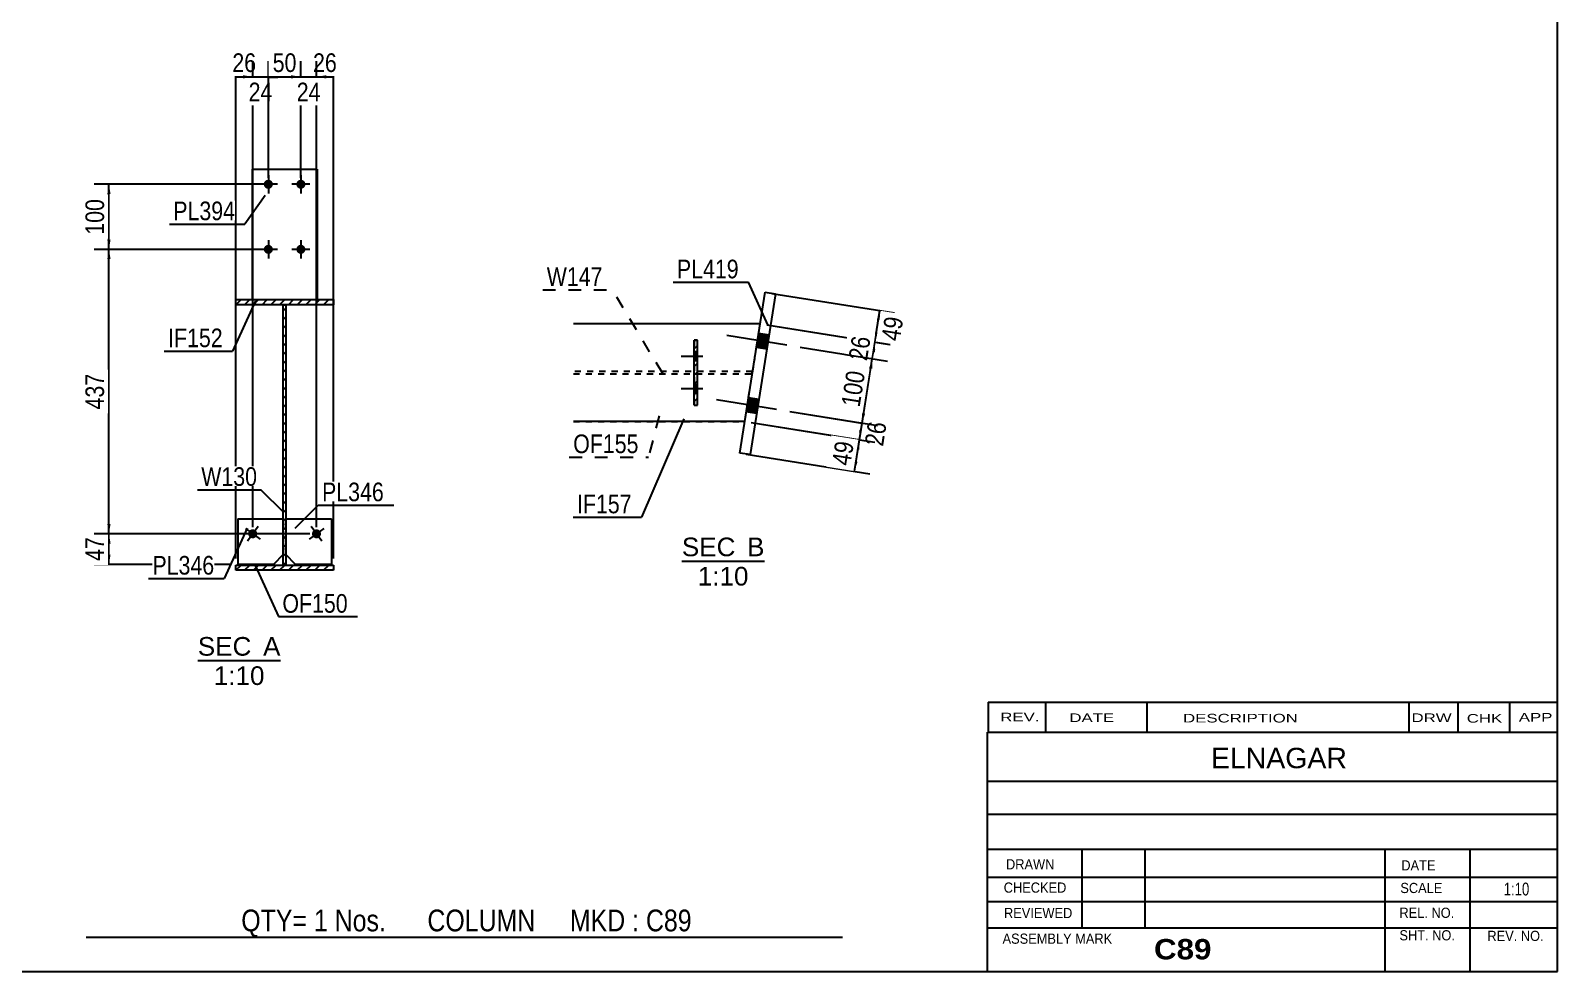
# Model space of a CAD drawing. Header units: millimetres. Extents: x -321 to 81, y -168 to 109.
# Drawn here: x -153.4 to 81.3, y -168 to -23.5 of the extents above; entities that cross this region are included whole.
import ezdxf

# ---------------------------------------------------------------- set-up
doc = ezdxf.new("R2010")
doc.units = ezdxf.units.MM
doc.linetypes.add('DXK_LINE_DOT1', pattern=[1.8814, 0.9407, -0.9407])
doc.linetypes.add('DXK_LINE_DOT2', pattern=[3.9198, 1.9599, -1.9599])
doc.styles.add('Arial', font='ARIAL.TTF', dxfattribs={"height": 0.2})
doc.styles.add('Arial Bold', font='ARIALBD.TTF', dxfattribs={"height": 0.2})
doc.styles.add('Arial Narrow', font='ARIALN.TTF', dxfattribs={"height": 0.2})

# ---------------------------------------------------------------- blocks, each defined once
blk = doc.blocks.new('Unknown-624482646-1210')
at = {"color": 5, "linetype": 'Continuous'}
for p, q in [((81.34, -168.04), (81.34, 108.96)), ((-318.66, -168.04), (81.34, -168.04))]:
    blk.add_line(p, q, dxfattribs=at)
blk = doc.blocks.new('Unknown-624482646-12 - 1856')
at = {"color": 1, "linetype": 'Continuous'}
blk.add_line((-127.64, -120.28), (-114.95, -120.28), dxfattribs=at)
at = {"color": 0, "linetype": 'Continuous'}
for points in [[(-119.41, -119.53), (-119.41, -116.53), (-127.64, -116.53), (-127.64, -119.53)], [(-114.95, -119.53), (-114.95, -116.53), (-117.61, -116.53), (-117.61, -119.53)], [(-117.4, -124.03), (-117.4, -121.03), (-125.18, -121.03), (-125.18, -124.03)]]:
    blk.add_wipeout(points, dxfattribs=at)
at = {"color": 136, "linetype": 'Continuous', "style": 'Arial'}
for s, height, p in [('SEC', 2.865, (-127.64, -119.53)), ('A', 2.87, (-117.61, -119.53)), ('1:10', 2.865, (-125.18, -124.03))]:
    blk.add_text(s, height=height, dxfattribs=at).set_placement(p)
blk = doc.blocks.new('Unknown-624482646-13 - 2058')
at = {"color": 1, "linetype": 'Continuous'}
blk.add_line((-53.24, -105), (-40.56, -105), dxfattribs=at)
at = {"color": 0, "linetype": 'Continuous'}
for points in [[(-45.02, -104.25), (-45.02, -101.25), (-53.24, -101.25), (-53.24, -104.25)], [(-40.56, -104.25), (-40.56, -101.25), (-43.22, -101.25), (-43.22, -104.25)], [(-43.01, -108.75), (-43.01, -105.75), (-50.79, -105.75), (-50.79, -108.75)]]:
    blk.add_wipeout(points, dxfattribs=at)
at = {"color": 136, "linetype": 'Continuous', "style": 'Arial'}
for s, height, p in [('SEC', 2.865, (-53.24, -104.25)), ('B', 2.87, (-43.22, -104.25)), ('1:10', 2.865, (-50.79, -108.75))]:
    blk.add_text(s, height=height, dxfattribs=at).set_placement(p)
blk = doc.blocks.new('Part-624482646-1907 - 1856')
at = {"color": 2, "linetype": 'Continuous'}
for p, q in [((-114.1, -98.5), (-107.1, -98.5)), ((-107.1, -98.5), (-107.1, -105.5)), ((-112.6, -105.5), (-114.1, -104)), ((-107.1, -105.5), (-112.6, -105.5))]:
    blk.add_line(p, q, dxfattribs=at)
at = {"color": 7, "linetype": 'DXK_LINE_DOT1'}
blk.add_line((-114.1, -104), (-114.1, -98.5), dxfattribs=at)
blk = doc.blocks.new('Bolt-624482646-1867 - 1856')
at = {"linetype": 'Continuous'}
blk.add_hatch(color=3, dxfattribs=at).paths.add_polyline_path([(-108.99, -101.37, -1), (-109.81, -100.24, -1)])
at = {"color": 3, "linetype": 'Continuous'}
for p, q in [((-108.27, -99.98), (-110.53, -101.63)), ((-108.58, -101.94), (-110.22, -99.67))]:
    blk.add_line(p, q, dxfattribs=at)
blk = doc.blocks.new('Part-624482646-1876 - 1856')
at = {"linetype": 'Continuous'}
h = blk.add_hatch(dxfattribs=at)
h.set_pattern_fill('', scale=0.3, style=0, pattern_type=0)
h.set_pattern_definition([(45, (-114.5013, -105.6044), (-0.67352, 0.67352), [])])
h.paths.add_polyline_path([(-114.5, -65.6), (-114.5, -105.6), (-114.1, -105.6), (-114.1, -65.6)])
at = {"color": 2, "linetype": 'Continuous'}
for p, q in [((-114.5, -105.6), (-114.5, -65.6)), ((-114.5, -65.6), (-114.1, -65.6)), ((-114.1, -65.6), (-114.1, -105.6)), ((-114.1, -105.6), (-114.5, -105.6))]:
    blk.add_line(p, q, dxfattribs=at)
blk = doc.blocks.new('Bolt-624482646-1868 - 1856')
at = {"linetype": 'Continuous'}
blk.add_hatch(color=3, dxfattribs=at).paths.add_polyline_path([(-118.79, -100.24, -1), (-119.61, -101.37, -1)])
at = {"color": 3, "linetype": 'Continuous'}
for p, q in [((-120.33, -99.98), (-118.07, -101.63)), ((-118.38, -99.67), (-120.02, -101.94))]:
    blk.add_line(p, q, dxfattribs=at)
blk = doc.blocks.new('Part-624482646-1933 - 1856')
at = {"linetype": 'Continuous'}
h = blk.add_hatch(dxfattribs=at)
h.set_pattern_fill('', scale=0.3, style=0, pattern_type=0)
h.set_pattern_definition([(45, (-121.8013, -106.4044), (-0.67352, 0.67352), [])])
h.paths.add_polyline_path([(-121.8, -105.6), (-121.8, -106.4), (-106.8, -106.4), (-106.8, -105.6)])
at = {"color": 2, "linetype": 'Continuous'}
for p, q in [((-121.8, -106.4), (-121.8, -105.6)), ((-121.8, -105.6), (-106.8, -105.6)), ((-106.8, -105.6), (-106.8, -106.4)), ((-106.8, -106.4), (-121.8, -106.4))]:
    blk.add_line(p, q, dxfattribs=at)
blk = doc.blocks.new('Bolt-624482646-1869 - 1856')
at = {"linetype": 'Continuous'}
for points in [[(-116.1, -47.1, -1), (-117.5, -47.1, -1)], [(-111.1, -47.1, -1), (-112.5, -47.1, -1)], [(-116.1, -57.1, -1), (-117.5, -57.1, -1)], [(-111.1, -57.1, -1), (-112.5, -57.1, -1)]]:
    blk.add_hatch(color=3, dxfattribs=at).paths.add_polyline_path(points)
at = {"color": 3, "linetype": 'Continuous'}
for p, q in [((-116.8, -45.7), (-116.8, -48.5)), ((-111.8, -45.7), (-111.8, -48.5)), ((-115.4, -47.1), (-118.2, -47.1)), ((-110.4, -47.1), (-113.2, -47.1)), ((-116.8, -55.7), (-116.8, -58.5)), ((-111.8, -55.7), (-111.8, -58.5)), ((-115.4, -57.1), (-118.2, -57.1)), ((-110.4, -57.1), (-113.2, -57.1))]:
    blk.add_line(p, q, dxfattribs=at)
blk = doc.blocks.new('Part-624482646-1912 - 1856')
at = {"color": 2, "linetype": 'Continuous'}
for p, q in [((-121.5, -98.5), (-114.5, -98.5)), ((-121.5, -98.5), (-121.5, -105.5)), ((-116, -105.5), (-121.5, -105.5)), ((-114.5, -104), (-116, -105.5))]:
    blk.add_line(p, q, dxfattribs=at)
at = {"color": 7, "linetype": 'DXK_LINE_DOT1'}
blk.add_line((-114.5, -98.5), (-114.5, -104), dxfattribs=at)
blk = doc.blocks.new('Part-624482646-1917 - 1856')
at = {"color": 2, "linetype": 'Continuous'}
for p, q in [((-119.3, -44.8), (-109.3, -44.8)), ((-119.3, -44.8), (-119.3, -64.8)), ((-109.3, -44.8), (-109.3, -64.8))]:
    blk.add_line(p, q, dxfattribs=at)
at = {"color": 7, "linetype": 'DXK_LINE_DOT1'}
blk.add_line((-119.3, -64.8), (-109.3, -64.8), dxfattribs=at)
blk = doc.blocks.new('Part-624482646-1925 - 1856')
at = {"linetype": 'Continuous'}
h = blk.add_hatch(dxfattribs=at)
h.set_pattern_fill('', scale=0.3, style=0, pattern_type=0)
h.set_pattern_definition([(45, (-121.8013, -65.6044), (-0.67352, 0.67352), [])])
h.paths.add_polyline_path([(-121.8, -64.8), (-121.8, -65.6), (-106.8, -65.6), (-106.8, -64.8)])
at = {"color": 2, "linetype": 'Continuous'}
for p, q in [((-121.8, -65.6), (-121.8, -64.8)), ((-121.8, -64.8), (-106.8, -64.8)), ((-106.8, -65.6), (-121.8, -65.6)), ((-106.8, -64.8), (-106.8, -65.6))]:
    blk.add_line(p, q, dxfattribs=at)
blk = doc.blocks.new('Part-624482646-2126 - 2058')
at = {"color": 7, "linetype": 'DXK_LINE_DOT1'}
for p, q in [((-41.19, -68.55), (-69.89, -68.55)), ((-69.89, -83.55), (-43.57, -83.55))]:
    blk.add_line(p, q, dxfattribs=at)
blk = doc.blocks.new('Bolt-624482646-2062 - 2058')
at = {"linetype": 'Continuous'}
for points in [[(-40.19, -72.45), (-39.84, -70.28), (-41.42, -70.02), (-41.77, -72.2)], [(-40.19, -72.45), (-39.84, -70.28), (-41.42, -70.02), (-41.77, -72.2)], [(-40.19, -72.45), (-39.84, -70.28), (-41.42, -70.02), (-41.77, -72.2)], [(-40.19, -72.45), (-39.84, -70.28), (-41.42, -70.02), (-41.77, -72.2)], [(-41.76, -82.32), (-41.41, -80.15), (-42.99, -79.9), (-43.34, -82.07)], [(-41.76, -82.32), (-41.41, -80.15), (-42.99, -79.9), (-43.34, -82.07)], [(-41.76, -82.32), (-41.41, -80.15), (-42.99, -79.9), (-43.34, -82.07)], [(-41.76, -82.32), (-41.41, -80.15), (-42.99, -79.9), (-43.34, -82.07)]]:
    blk.add_hatch(color=3, dxfattribs=at).paths.add_polyline_path(points)
at = {"color": 3, "linetype": 'Continuous'}
for p, q in [((-37.11, -71.82), (-46.33, -70.36)), ((-37.11, -71.82), (-46.33, -70.36)), ((-37.11, -71.82), (-46.33, -70.36)), ((-37.11, -71.82), (-46.33, -70.36)), ((-39.84, -70.28), (-41.42, -70.02)), ((-39.84, -70.28), (-41.42, -70.02)), ((-39.84, -70.28), (-41.42, -70.02)), ((-39.84, -70.28), (-41.42, -70.02)), ((-40.19, -72.45), (-41.77, -72.2)), ((-40.19, -72.45), (-41.77, -72.2)), ((-40.19, -72.45), (-41.77, -72.2)), ((-40.19, -72.45), (-41.77, -72.2)), ((-38.68, -81.7), (-47.91, -80.23)), ((-38.68, -81.7), (-47.91, -80.23)), ((-38.68, -81.7), (-47.91, -80.23)), ((-38.68, -81.7), (-47.91, -80.23)), ((-41.76, -82.32), (-43.34, -82.07)), ((-41.76, -82.32), (-43.34, -82.07)), ((-41.76, -82.32), (-43.34, -82.07)), ((-41.76, -82.32), (-43.34, -82.07)), ((-41.41, -80.15), (-42.99, -79.9)), ((-41.41, -80.15), (-42.99, -79.9)), ((-41.41, -80.15), (-42.99, -79.9)), ((-41.41, -80.15), (-42.99, -79.9))]:
    blk.add_line(p, q, dxfattribs=at)
blk = doc.blocks.new('Bolt-624482646-2063 - 2058')
at = {"linetype": 'Continuous'}
for points in [[(-50.84, -74.25), (-50.84, -72.85), (-51.34, -72.85), (-51.34, -74.25)], [(-50.84, -79.25), (-50.84, -77.85), (-51.34, -77.85), (-51.34, -79.25)]]:
    blk.add_hatch(color=3, dxfattribs=at).paths.add_polyline_path(points)
at = {"color": 3, "linetype": 'Continuous'}
for p, q in [((-50.04, -73.55), (-53.34, -73.55)), ((-50.84, -72.85), (-51.34, -72.85)), ((-50.84, -74.25), (-51.34, -74.25)), ((-50.04, -78.55), (-53.34, -78.55)), ((-50.84, -77.85), (-51.34, -77.85)), ((-50.84, -79.25), (-51.34, -79.25))]:
    blk.add_line(p, q, dxfattribs=at)
blk = doc.blocks.new('Part-624482646-2097 - 2058')
at = {"color": 2, "linetype": 'Continuous'}
for p, q in [((-41.19, -68.55), (-69.89, -68.55)), ((-43.57, -83.55), (-69.89, -83.55))]:
    blk.add_line(p, q, dxfattribs=at)
at = {"color": 7, "linetype": 'DXK_LINE_DOT1'}
blk.add_line((-43.57, -83.55), (-41.19, -68.55), dxfattribs=at)
blk = doc.blocks.new('Part-624482646-2081 - 2058')
at = {"color": 2, "linetype": 'Continuous'}
for p, q in [((-44.34, -88.39), (-40.42, -63.7)), ((-38.84, -63.95), (-42.76, -88.64)), ((-40.42, -63.7), (-38.84, -63.95)), ((-42.76, -88.64), (-44.34, -88.39))]:
    blk.add_line(p, q, dxfattribs=at)
blk = doc.blocks.new('Part-624482646-2082 - 2058')
at = {"linetype": 'Continuous'}
h = blk.add_hatch(dxfattribs=at)
h.set_pattern_fill('', scale=0.3, style=0, pattern_type=0)
h.set_pattern_definition([(45, (-51.3373, -71.0482), (-0.67352, 0.67352), [])])
h.paths.add_polyline_path([(-50.84, -71.05), (-51.34, -71.05), (-51.34, -81.05), (-50.84, -81.05)])
at = {"color": 7, "linetype": 'DXK_LINE_DOT1'}
for p, q in [((-50.84, -71.05), (-51.34, -71.05)), ((-51.34, -71.05), (-51.34, -81.05)), ((-50.84, -81.05), (-50.84, -71.05)), ((-51.34, -81.05), (-50.84, -81.05))]:
    blk.add_line(p, q, dxfattribs=at)
at = {"color": 2, "linetype": 'Continuous'}
for p, q in [((-51.34, -81.05), (-51.34, -71.05)), ((-51.34, -71.05), (-50.84, -71.05)), ((-50.84, -81.05), (-50.84, -71.05)), ((-51.34, -81.05), (-50.84, -81.05))]:
    blk.add_line(p, q, dxfattribs=at)
blk = doc.blocks.new('Part-624482646-2104 - 2058')
at = {"color": 7, "linetype": 'DXK_LINE_DOT1'}
for p, q in [((-42.41, -75.85), (-69.89, -75.85)), ((-69.89, -76.25), (-42.41, -76.25)), ((-42.41, -76.25), (-42.41, -75.85))]:
    blk.add_line(p, q, dxfattribs=at)
blk = doc.blocks.new('StraightDimension-624482646-4245 - 1856')
at = {"linetype": 'Continuous'}
for points in [[(-141.55, -102.3), (-141.3, -100.8), (-141.05, -102.3)], [(-141.05, -104), (-141.3, -105.5), (-141.55, -104)]]:
    blk.add_hatch(color=7, dxfattribs=at).paths.add_polyline_path(points)
at = {"color": 7, "linetype": 'Continuous'}
for p, q in [((-110.4, -100.8), (-143.55, -100.8)), ((-141.3, -105.5), (-141.3, -100.8)), ((-122.5, -105.5), (-143.55, -105.5))]:
    blk.add_line(p, q, dxfattribs=at)
at = {"color": 0}
blk.add_wipeout([(-141.45, -100.73), (-145.65, -100.73), (-145.65, -105.58), (-141.45, -105.58)], dxfattribs=at)
at = {"color": 3, "style": 'Arial Narrow'}
blk.add_text('47', height=2.863, rotation=90.0002, dxfattribs=at).set_placement((-142.05, -104.98))
blk = doc.blocks.new('StraightDimension-624482646-2040 - 1856')
at = {"linetype": 'Continuous'}
for points in [[(-107.9, -30.85), (-109.4, -30.6), (-107.9, -30.35)], [(-108.3, -30.35), (-106.8, -30.6), (-108.3, -30.85)]]:
    blk.add_hatch(color=7, dxfattribs=at).paths.add_polyline_path(points)
at = {"color": 7, "linetype": 'Continuous'}
for p, q in [((-109.4, -99.8), (-109.4, -28.35)), ((-106.8, -104.6), (-106.8, -28.35)), ((-109.4, -30.6), (-106.8, -30.6))]:
    blk.add_line(p, q, dxfattribs=at)
at = {"color": 0}
blk.add_wipeout([(-105.67, -30.45), (-105.67, -26.25), (-110.53, -26.25), (-110.53, -30.45)], dxfattribs=at)
at = {"color": 3, "style": 'Arial Narrow'}
blk.add_text('26', height=2.863, dxfattribs=at).set_placement((-109.93, -29.85))
blk = doc.blocks.new('StraightDimension-624482646-4244 - 1856')
at = {"linetype": 'Continuous'}
for points in [[(-141.55, -58.6), (-141.3, -57.1), (-141.05, -58.6)], [(-141.05, -99.3), (-141.3, -100.8), (-141.55, -99.3)]]:
    blk.add_hatch(color=7, dxfattribs=at).paths.add_polyline_path(points)
at = {"color": 7, "linetype": 'Continuous'}
for p, q in [((-117.8, -57.1), (-143.55, -57.1)), ((-141.3, -100.8), (-141.3, -57.1)), ((-110.4, -100.8), (-143.55, -100.8))]:
    blk.add_line(p, q, dxfattribs=at)
at = {"color": 0}
blk.add_wipeout([(-141.45, -75.61), (-145.65, -75.61), (-145.65, -82.3), (-141.45, -82.3)], dxfattribs=at)
at = {"color": 3, "style": 'Arial Narrow'}
blk.add_text('437', height=2.863, rotation=90.0002, dxfattribs=at).set_placement((-142.05, -81.7))
blk = doc.blocks.new('StraightDimension-624482646-1982 - 1856')
at = {"linetype": 'Continuous'}
for points in [[(-120.3, -30.85), (-121.8, -30.6), (-120.3, -30.35)], [(-120.7, -30.35), (-119.2, -30.6), (-120.7, -30.85)]]:
    blk.add_hatch(color=7, dxfattribs=at).paths.add_polyline_path(points)
at = {"color": 7, "linetype": 'Continuous'}
for p, q in [((-121.8, -104.6), (-121.8, -28.35)), ((-119.2, -99.8), (-119.2, -28.35)), ((-121.8, -30.6), (-119.2, -30.6))]:
    blk.add_line(p, q, dxfattribs=at)
at = {"color": 0}
blk.add_wipeout([(-118.07, -30.45), (-118.07, -26.25), (-122.93, -26.25), (-122.93, -30.45)], dxfattribs=at)
at = {"color": 3, "style": 'Arial Narrow'}
blk.add_text('26', height=2.863, dxfattribs=at).set_placement((-122.33, -29.85))
blk = doc.blocks.new('StraightDimension-624482646-1998 - 1856')
at = {"linetype": 'Continuous'}
for points in [[(-120.7, -30.35), (-119.2, -30.6), (-120.7, -30.85)], [(-115.3, -30.85), (-116.8, -30.6), (-115.3, -30.35)]]:
    blk.add_hatch(color=7, dxfattribs=at).paths.add_polyline_path(points)
at = {"color": 7, "linetype": 'Continuous'}
for p, q in [((-119.2, -99.8), (-119.2, -28.2)), ((-116.8, -46.1), (-116.8, -28.2)), ((-119.2, -30.6), (-116.8, -30.6))]:
    blk.add_line(p, q, dxfattribs=at)
at = {"color": 0}
blk.add_wipeout([(-115.57, -34.95), (-115.57, -30.75), (-120.43, -30.75), (-120.43, -34.95)], dxfattribs=at)
at = {"color": 3, "style": 'Arial Narrow'}
blk.add_text('24', height=2.863, dxfattribs=at).set_placement((-119.83, -34.35))
blk = doc.blocks.new('StraightDimension-624482646-2014 - 1856')
at = {"linetype": 'Continuous'}
for points in [[(-115.3, -30.85), (-116.8, -30.6), (-115.3, -30.35)], [(-113.3, -30.35), (-111.8, -30.6), (-113.3, -30.85)]]:
    blk.add_hatch(color=7, dxfattribs=at).paths.add_polyline_path(points)
at = {"color": 7, "linetype": 'Continuous'}
for p, q in [((-116.8, -46.1), (-116.8, -28.35)), ((-111.8, -46.1), (-111.8, -28.35)), ((-116.8, -30.6), (-111.8, -30.6))]:
    blk.add_line(p, q, dxfattribs=at)
at = {"color": 0}
blk.add_wipeout([(-111.87, -30.45), (-111.87, -26.25), (-116.73, -26.25), (-116.73, -30.45)], dxfattribs=at)
at = {"color": 3, "style": 'Arial Narrow'}
blk.add_text('50', height=2.863, dxfattribs=at).set_placement((-116.13, -29.85))
blk = doc.blocks.new('StraightDimension-624482646-2024 - 1856')
at = {"linetype": 'Continuous'}
for points in [[(-113.3, -30.35), (-111.8, -30.6), (-113.3, -30.85)], [(-107.9, -30.85), (-109.4, -30.6), (-107.9, -30.35)]]:
    blk.add_hatch(color=7, dxfattribs=at).paths.add_polyline_path(points)
at = {"color": 7, "linetype": 'Continuous'}
for p, q in [((-111.8, -46.1), (-111.8, -28.2)), ((-109.4, -99.8), (-109.4, -28.2)), ((-111.8, -30.6), (-109.4, -30.6))]:
    blk.add_line(p, q, dxfattribs=at)
at = {"color": 0}
blk.add_wipeout([(-108.17, -34.95), (-108.17, -30.75), (-113.03, -30.75), (-113.03, -34.95)], dxfattribs=at)
at = {"color": 3, "style": 'Arial Narrow'}
blk.add_text('24', height=2.863, dxfattribs=at).set_placement((-112.43, -34.35))
blk = doc.blocks.new('StraightDimension-624482646-4243 - 1856')
at = {"linetype": 'Continuous'}
for points in [[(-141.55, -48.6), (-141.3, -47.1), (-141.05, -48.6)], [(-141.05, -55.6), (-141.3, -57.1), (-141.55, -55.6)]]:
    blk.add_hatch(color=7, dxfattribs=at).paths.add_polyline_path(points)
at = {"color": 7, "linetype": 'Continuous'}
for p, q in [((-117.8, -47.1), (-143.55, -47.1)), ((-141.3, -57.1), (-141.3, -47.1)), ((-117.8, -57.1), (-143.55, -57.1))]:
    blk.add_line(p, q, dxfattribs=at)
at = {"color": 0}
blk.add_wipeout([(-141.45, -48.76), (-145.65, -48.76), (-145.65, -55.45), (-141.45, -55.45)], dxfattribs=at)
at = {"color": 3, "style": 'Arial Narrow'}
blk.add_text('100', height=2.863, rotation=90.0002, dxfattribs=at).set_placement((-142.05, -54.85))
blk = doc.blocks.new('StraightDimension-624482646-4627 - 2058')
at = {"linetype": 'Continuous'}
for points in [[(-23.28, -67.95), (-22.8, -66.5), (-22.79, -68.03)], [(-23.09, -69.91), (-23.57, -71.35), (-23.58, -69.83)]]:
    blk.add_hatch(color=7, dxfattribs=at).paths.add_polyline_path(points)
at = {"color": 7, "linetype": 'Continuous'}
for p, q in [((-39.43, -63.86), (-20.58, -66.86)), ((-23.57, -71.35), (-22.8, -66.5)), ((-40.2, -68.71), (-21.35, -71.7))]:
    blk.add_line(p, q, dxfattribs=at)
at = {"color": 0}
blk.add_wipeout([(-18.51, -67.21), (-22.65, -66.55), (-23.42, -71.35), (-19.27, -72.01)], dxfattribs=at)
at = {"color": 3, "style": 'Arial Narrow'}
blk.add_text('49', height=2.863, rotation=80.9647, dxfattribs=at).set_placement((-19.77, -71.32))
blk = doc.blocks.new('StraightDimension-624482646-4628 - 2058')
at = {"linetype": 'Continuous'}
for points in [[(-24.05, -72.79), (-23.57, -71.35), (-23.56, -72.87)], [(-23.49, -72.47), (-23.98, -73.91), (-23.99, -72.39)]]:
    blk.add_hatch(color=7, dxfattribs=at).paths.add_polyline_path(points)
at = {"color": 7, "linetype": 'Continuous'}
for p, q in [((-40.2, -68.71), (-21.2, -71.73)), ((-35.08, -72.15), (-21.61, -74.29)), ((-23.98, -73.91), (-23.57, -71.35))]:
    blk.add_line(p, q, dxfattribs=at)
at = {"color": 0}
blk.add_wipeout([(-23.54, -70.21), (-27.69, -69.55), (-28.45, -74.35), (-24.3, -75.01)], dxfattribs=at)
at = {"color": 3, "style": 'Arial Narrow'}
blk.add_text('26', height=2.863, rotation=80.9647, dxfattribs=at).set_placement((-24.8, -74.32))
blk = doc.blocks.new('StraightDimension-624482646-4630 - 2058')
at = {"linetype": 'Continuous'}
for points in [[(-26.03, -85.23), (-25.55, -83.79), (-25.54, -85.31)], [(-25.47, -84.91), (-25.95, -86.35), (-25.97, -84.83)]]:
    blk.add_hatch(color=7, dxfattribs=at).paths.add_polyline_path(points)
at = {"color": 7, "linetype": 'Continuous'}
for p, q in [((-36.65, -82.02), (-23.33, -84.14)), ((-42.58, -83.71), (-23.73, -86.7)), ((-25.95, -86.35), (-25.55, -83.79))]:
    blk.add_line(p, q, dxfattribs=at)
at = {"color": 0}
blk.add_wipeout([(-21.07, -83.35), (-25.22, -82.69), (-25.98, -87.49), (-21.84, -88.15)], dxfattribs=at)
at = {"color": 3, "style": 'Arial Narrow'}
blk.add_text('26', height=2.863, rotation=80.9647, dxfattribs=at).set_placement((-22.33, -87.46))
blk = doc.blocks.new('StraightDimension-624482646-4631 - 2058')
at = {"linetype": 'Continuous'}
for points in [[(-26.44, -87.79), (-25.95, -86.35), (-25.94, -87.87)], [(-26.24, -89.75), (-26.73, -91.19), (-26.74, -89.67)]]:
    blk.add_hatch(color=7, dxfattribs=at).paths.add_polyline_path(points)
at = {"color": 7, "linetype": 'Continuous'}
for p, q in [((-42.58, -83.71), (-23.58, -86.73)), ((-26.73, -91.19), (-25.95, -86.35)), ((-43.36, -88.55), (-24.35, -91.57))]:
    blk.add_line(p, q, dxfattribs=at)
at = {"color": 0}
blk.add_wipeout([(-26.11, -86.35), (-30.25, -85.69), (-31.02, -90.49), (-26.87, -91.15)], dxfattribs=at)
at = {"color": 3, "style": 'Arial Narrow'}
blk.add_text('49', height=2.863, rotation=80.9647, dxfattribs=at).set_placement((-27.37, -90.46))
blk = doc.blocks.new('StraightDimension-624482646-4874 - 2058')
at = {"linetype": 'Continuous'}
for points in [[(-24.46, -75.35), (-23.98, -73.91), (-23.97, -75.43)], [(-25.06, -82.35), (-25.55, -83.79), (-25.56, -82.27)]]:
    blk.add_hatch(color=7, dxfattribs=at).paths.add_polyline_path(points)
at = {"color": 7, "linetype": 'Continuous'}
for p, q in [((-35.08, -72.15), (-21.61, -74.29)), ((-25.55, -83.79), (-23.98, -73.91)), ((-36.65, -82.02), (-23.18, -84.16))]:
    blk.add_line(p, q, dxfattribs=at)
at = {"color": 0}
blk.add_wipeout([(-24.39, -75.53), (-28.53, -74.87), (-29.58, -81.47), (-25.44, -82.13)], dxfattribs=at)
at = {"color": 3, "style": 'Arial Narrow'}
blk.add_text('100', height=2.863, rotation=80.9647, dxfattribs=at).set_placement((-25.93, -81.44))
blk = doc.blocks.new('CBS_CALLOFF-624482646-6065')
at = {"color": 7, "linetype": 'Continuous'}
blk.add_line((-144.78, -162.77), (-28.55, -162.79), dxfattribs=at)
at = {"color": 3, "linetype": 'Continuous', "style": 'Arial Narrow'}
blk.add_text('QTY= 1 Nos.      COLUMN     MKD : C89', height=3.3405, dxfattribs=at).set_placement((-120.96, -161.88))
blk = doc.blocks.new('CBS_NAME_BLOG-624482646-6066')
at = {"color": 7, "linetype": 'Continuous'}
for p, q in [((-6.25, -131.29), (81.27, -131.29)), ((-6.25, -168), (-6.25, -131.29)), ((-6.25, -138.83), (81.27, -138.83)), ((-6.18, -143.88), (81.34, -143.88)), ((-6.25, -149.26), (81.27, -149.26)), ((8.27, -161.36), (8.27, -149.26)), ((17.96, -161.34), (17.96, -149.27)), ((54.87, -168), (54.87, -149.27)), ((67.92, -168), (67.92, -149.26)), ((-6.24, -153.56), (81.34, -153.54)), ((-6.25, -157.3), (81.27, -157.3)), ((-6.25, -161.34), (81.27, -161.34)), ((-6.25, -168.04), (81.34, -168.04))]:
    blk.add_line(p, q, dxfattribs=at)
at = {"color": 3, "linetype": 'Continuous', "style": 'Arial'}
blk.add_text('ELNAGAR', height=3.133, dxfattribs=at).set_placement((28.07, -136.82))
at = {"color": 3, "linetype": 'Continuous'}
for s, height, style, width, p in [('DRAWN', 1.566, 'Arial', 0.9, (-3.42, -152.36)), ('DATE', 1.566, 'Arial', 0.9, (57.34, -152.53)), ('CHECKED', 1.566, 'Arial', 0.9, (-3.77, -155.94)), ('SCALE', 1.566, 'Arial', 0.9, (57.19, -156)), ('1:10', 1.957, 'Arial Narrow', 0.9, (73.08, -156.36)), ('REVIEWED', 1.566, 'Arial', 0.9, (-3.73, -159.85)), ('REL. NO.', 1.566, 'Arial', 0.9, (57.05, -159.81)), ('SHT. NO.', 1.566, 'Arial', 0.9, (57.05, -163.27)), ('REV. NO.', 1.566, 'Arial', 0.9, (70.57, -163.36)), ('ASSEMBLY MARK', 1.5663, 'Arial', 0.9, (-3.95, -163.79)), ('C89', 3.131, 'Arial Bold', 1.1, (19.33, -166.19))]:
    blk.add_text(s, height=height, dxfattribs=dict(at, style=style, width=width)).set_placement(p)
blk = doc.blocks.new('CBS_REVISION-624482646-6067')
at = {"color": 7, "linetype": 'Continuous'}
for p, q in [((-6.17, -126.66), (81.33, -126.66)), ((-6.17, -126.66), (-6.17, -131.29)), ((2.63, -126.66), (2.63, -131.29)), ((18.22, -126.66), (18.22, -131.23)), ((58.48, -126.66), (58.48, -131.29)), ((66.02, -126.66), (66.02, -131.29)), ((73.97, -126.66), (73.97, -131.29)), ((-6.17, -131.29), (81.33, -131.29))]:
    blk.add_line(p, q, dxfattribs=at)
at = {"color": 7, "style": 'Arial Narrow', "width": 1.7}
for s, height, p in [('REV.', 1.326, (-4.3, -129.62)), ('DATE', 1.326, (6.32, -129.73)), ('DESCRIPTION', 1.3257, (23.8, -129.79)), ('DRW', 1.326, (58.91, -129.73)), ('CHK', 1.326, (67.4, -129.82)), ('APP', 1.326, (75.4, -129.66))]:
    blk.add_text(s, height=height, dxfattribs=at).set_placement(p)
blk = doc.blocks.new('Mark-624482646-1921 - 1856')
at = {"color": 7, "linetype": 'Continuous'}
blk.add_line((-118.77, -64.99), (-122.31, -72.73), dxfattribs=at)
at = {"color": 0}
blk.add_wipeout([(-123.81, -72.13), (-123.81, -69.13), (-132.21, -69.13), (-132.21, -72.13)], dxfattribs=at)
blk.add_wipeout([(-123.81, -72.13), (-123.81, -69.13), (-132.21, -69.13), (-132.21, -72.13)], dxfattribs=at)
at = {"color": 7, "linetype": 'Continuous'}
blk.add_line((-132.81, -72.73), (-122.31, -72.73), dxfattribs=at)
at = {"color": 3, "style": 'Arial Narrow'}
blk.add_text('IF152', height=2.863, dxfattribs=at).set_placement((-132.21, -72.13))
blk = doc.blocks.new('Mark-624482646-1872 - 1856')
at = {"color": 0}
blk.add_wipeout([(-118.53, -93.44), (-118.53, -90.44), (-127.11, -90.44), (-127.11, -93.44)], dxfattribs=at)
blk.add_wipeout([(-118.53, -93.44), (-118.53, -90.44), (-127.11, -90.44), (-127.11, -93.44)], dxfattribs=at)
at = {"color": 7, "linetype": 'Continuous'}
for p in [(-127.71, -94.04), (-114.39, -97.57)]:
    blk.add_line(p, (-117.93, -94.04), dxfattribs=at)
at = {"color": 3, "style": 'Arial Narrow'}
blk.add_text('W130', height=2.863, dxfattribs=at).set_placement((-127.11, -93.44))
blk = doc.blocks.new('Mark-624482646-1903 - 1856')
at = {"color": 0}
blk.add_wipeout([(-99.03, -95.8), (-99.03, -92.8), (-108.54, -92.8), (-108.54, -95.8)], dxfattribs=at)
blk.add_wipeout([(-99.03, -95.8), (-99.03, -92.8), (-108.54, -92.8), (-108.54, -95.8)], dxfattribs=at)
at = {"color": 7, "linetype": 'Continuous'}
for p, q in [((-112.67, -99.93), (-109.14, -96.4)), ((-109.14, -96.4), (-97.53, -96.4))]:
    blk.add_line(p, q, dxfattribs=at)
at = {"color": 3, "style": 'Arial Narrow'}
blk.add_text('PL346', height=2.863, dxfattribs=at).set_placement((-108.54, -95.8))
blk = doc.blocks.new('Mark-624482646-1908 - 1856')
at = {"color": 7, "linetype": 'Continuous'}
blk.add_line((-120.07, -99.93), (-123.61, -107.67), dxfattribs=at)
at = {"color": 0}
blk.add_wipeout([(-125.11, -107.07), (-125.11, -104.07), (-134.61, -104.07), (-134.61, -107.07)], dxfattribs=at)
blk.add_wipeout([(-125.11, -107.07), (-125.11, -104.07), (-134.61, -104.07), (-134.61, -107.07)], dxfattribs=at)
at = {"color": 7, "linetype": 'Continuous'}
blk.add_line((-135.21, -107.67), (-123.61, -107.67), dxfattribs=at)
at = {"color": 3, "style": 'Arial Narrow'}
blk.add_text('PL346', height=2.863, dxfattribs=at).set_placement((-134.61, -107.07))
blk = doc.blocks.new('Mark-624482646-1913 - 1856')
at = {"color": 7, "linetype": 'Continuous'}
blk.add_line((-117.27, -48.83), (-120.41, -53.22), dxfattribs=at)
at = {"color": 0}
blk.add_wipeout([(-121.91, -52.62), (-121.91, -49.62), (-131.41, -49.62), (-131.41, -52.62)], dxfattribs=at)
blk.add_wipeout([(-121.91, -52.62), (-121.91, -49.62), (-131.41, -49.62), (-131.41, -52.62)], dxfattribs=at)
at = {"color": 7, "linetype": 'Continuous'}
blk.add_line((-132.01, -53.22), (-120.41, -53.22), dxfattribs=at)
at = {"color": 3, "style": 'Arial Narrow'}
blk.add_text('PL394', height=2.863, dxfattribs=at).set_placement((-131.41, -52.62))
blk = doc.blocks.new('Mark-624482646-1929 - 1856')
at = {"color": 0}
blk.add_wipeout([(-104.59, -112.93), (-104.59, -109.93), (-114.64, -109.93), (-114.64, -112.93)], dxfattribs=at)
blk.add_wipeout([(-104.59, -112.93), (-104.59, -109.93), (-114.64, -109.93), (-114.64, -112.93)], dxfattribs=at)
at = {"color": 7, "linetype": 'Continuous'}
for p, q in [((-118.77, -105.79), (-115.24, -113.53)), ((-115.24, -113.53), (-103.09, -113.53))]:
    blk.add_line(p, q, dxfattribs=at)
at = {"color": 3, "style": 'Arial Narrow'}
blk.add_text('OF150', height=2.863, dxfattribs=at).set_placement((-114.64, -112.93))
blk = doc.blocks.new('Mark-624482646-2093 - 2058')
at = {"color": 7, "linetype": 'Continuous'}
blk.add_line((-52.93, -83.14), (-59.46, -98.25), dxfattribs=at)
at = {"color": 0}
blk.add_wipeout([(-60.96, -97.65), (-60.96, -94.65), (-69.36, -94.65), (-69.36, -97.65)], dxfattribs=at)
blk.add_wipeout([(-60.96, -97.65), (-60.96, -94.65), (-69.36, -94.65), (-69.36, -97.65)], dxfattribs=at)
at = {"color": 7, "linetype": 'Continuous'}
blk.add_line((-69.96, -98.25), (-59.46, -98.25), dxfattribs=at)
at = {"color": 3, "style": 'Arial Narrow'}
blk.add_text('IF157', height=2.863, dxfattribs=at).set_placement((-69.36, -97.65))
blk = doc.blocks.new('Mark-624482646-2077 - 2058')
at = {"color": 7, "linetype": 'Continuous'}
blk.add_line((-39.99, -68.81), (-42.99, -62.15), dxfattribs=at)
at = {"color": 0}
blk.add_wipeout([(-44.49, -61.55), (-44.49, -58.55), (-54, -58.55), (-54, -61.55)], dxfattribs=at)
blk.add_wipeout([(-44.49, -61.55), (-44.49, -58.55), (-54, -58.55), (-54, -61.55)], dxfattribs=at)
at = {"color": 7, "linetype": 'Continuous'}
blk.add_line((-54.6, -62.15), (-42.99, -62.15), dxfattribs=at)
at = {"color": 3, "style": 'Arial Narrow'}
blk.add_text('PL419', height=2.863, dxfattribs=at).set_placement((-54, -61.55))
blk = doc.blocks.new('Mark-624482646-2100 - 2058')
at = {"color": 7, "linetype": 'DXK_LINE_DOT2'}
blk.add_line((-56.18, -76.19), (-63.92, -63.31), dxfattribs=at)
at = {"color": 0}
blk.add_wipeout([(-65.42, -62.71), (-65.42, -59.71), (-74.01, -59.71), (-74.01, -62.71)], dxfattribs=at)
blk.add_wipeout([(-65.42, -62.71), (-65.42, -59.71), (-74.01, -59.71), (-74.01, -62.71)], dxfattribs=at)
at = {"color": 7, "linetype": 'DXK_LINE_DOT2'}
blk.add_line((-74.61, -63.31), (-63.92, -63.31), dxfattribs=at)
at = {"color": 3, "style": 'Arial Narrow'}
blk.add_text('W147', height=2.863, dxfattribs=at).set_placement((-74.01, -62.71))
blk = doc.blocks.new('Mark-624482646-2122 - 2058')
at = {"color": 7, "linetype": 'DXK_LINE_DOT2'}
blk.add_line((-56.72, -82.7), (-58.39, -89.01), dxfattribs=at)
at = {"color": 0}
blk.add_wipeout([(-59.89, -88.41), (-59.89, -85.41), (-69.94, -85.41), (-69.94, -88.41)], dxfattribs=at)
blk.add_wipeout([(-59.89, -88.41), (-59.89, -85.41), (-69.94, -85.41), (-69.94, -88.41)], dxfattribs=at)
at = {"color": 7, "linetype": 'DXK_LINE_DOT2'}
blk.add_line((-70.54, -89.01), (-58.39, -89.01), dxfattribs=at)
at = {"color": 3, "style": 'Arial Narrow'}
blk.add_text('OF155', height=2.863, dxfattribs=at).set_placement((-69.94, -88.41))

msp = doc.modelspace()

# ---------------------------------------------------------------- block references
for name in ['Unknown-624482646-1210', 'Part-624482646-1917 - 1856', 'Bolt-624482646-1869 - 1856', 'Part-624482646-1925 - 1856', 'Part-624482646-1876 - 1856', 'Part-624482646-2081 - 2058', 'Part-624482646-2126 - 2058', 'Part-624482646-2097 - 2058', 'Bolt-624482646-2062 - 2058', 'Part-624482646-2082 - 2058', 'Bolt-624482646-2063 - 2058', 'Part-624482646-2104 - 2058', 'Part-624482646-1912 - 1856', 'Part-624482646-1907 - 1856', 'Bolt-624482646-1868 - 1856', 'Bolt-624482646-1867 - 1856', 'Part-624482646-1933 - 1856', 'CBS_REVISION-624482646-6067', 'CBS_NAME_BLOG-624482646-6066', 'CBS_CALLOFF-624482646-6065']:
    msp.add_blockref(name, (0, 0))

# ---------------------------------------------------------------- next in the draw order: block references
for name in ['Mark-624482646-2100 - 2058', 'StraightDimension-624482646-4627 - 2058', 'StraightDimension-624482646-4630 - 2058', 'Mark-624482646-2093 - 2058', 'StraightDimension-624482646-4245 - 1856', 'Unknown-624482646-13 - 2058', 'Unknown-624482646-12 - 1856']:
    msp.add_blockref(name, (0, 0))

# ---------------------------------------------------------------- next in the draw order: block references
for name in ['StraightDimension-624482646-2040 - 1856', 'StraightDimension-624482646-4628 - 2058', 'Mark-624482646-2122 - 2058', 'StraightDimension-624482646-4631 - 2058', 'Mark-624482646-1929 - 1856']:
    msp.add_blockref(name, (0, 0))

# ---------------------------------------------------------------- next in the draw order: block references
for name in ['StraightDimension-624482646-4244 - 1856', 'Mark-624482646-2077 - 2058', 'StraightDimension-624482646-4874 - 2058']:
    msp.add_blockref(name, (0, 0))

# ---------------------------------------------------------------- next in the draw order: block references
msp.add_blockref('StraightDimension-624482646-1982 - 1856', (0, 0))

# ---------------------------------------------------------------- next in the draw order: block references
msp.add_blockref('StraightDimension-624482646-1998 - 1856', (0, 0))

# ---------------------------------------------------------------- next in the draw order: block references
for name in ['StraightDimension-624482646-2014 - 1856', 'Mark-624482646-1921 - 1856', 'Mark-624482646-1908 - 1856']:
    msp.add_blockref(name, (0, 0))

# ---------------------------------------------------------------- next in the draw order: block references
for name in ['StraightDimension-624482646-2024 - 1856', 'StraightDimension-624482646-4243 - 1856']:
    msp.add_blockref(name, (0, 0))

# ---------------------------------------------------------------- next in the draw order: block references
for name in ['Mark-624482646-1913 - 1856', 'Mark-624482646-1872 - 1856', 'Mark-624482646-1903 - 1856']:
    msp.add_blockref(name, (0, 0))

doc.saveas('drawing.dxf')
